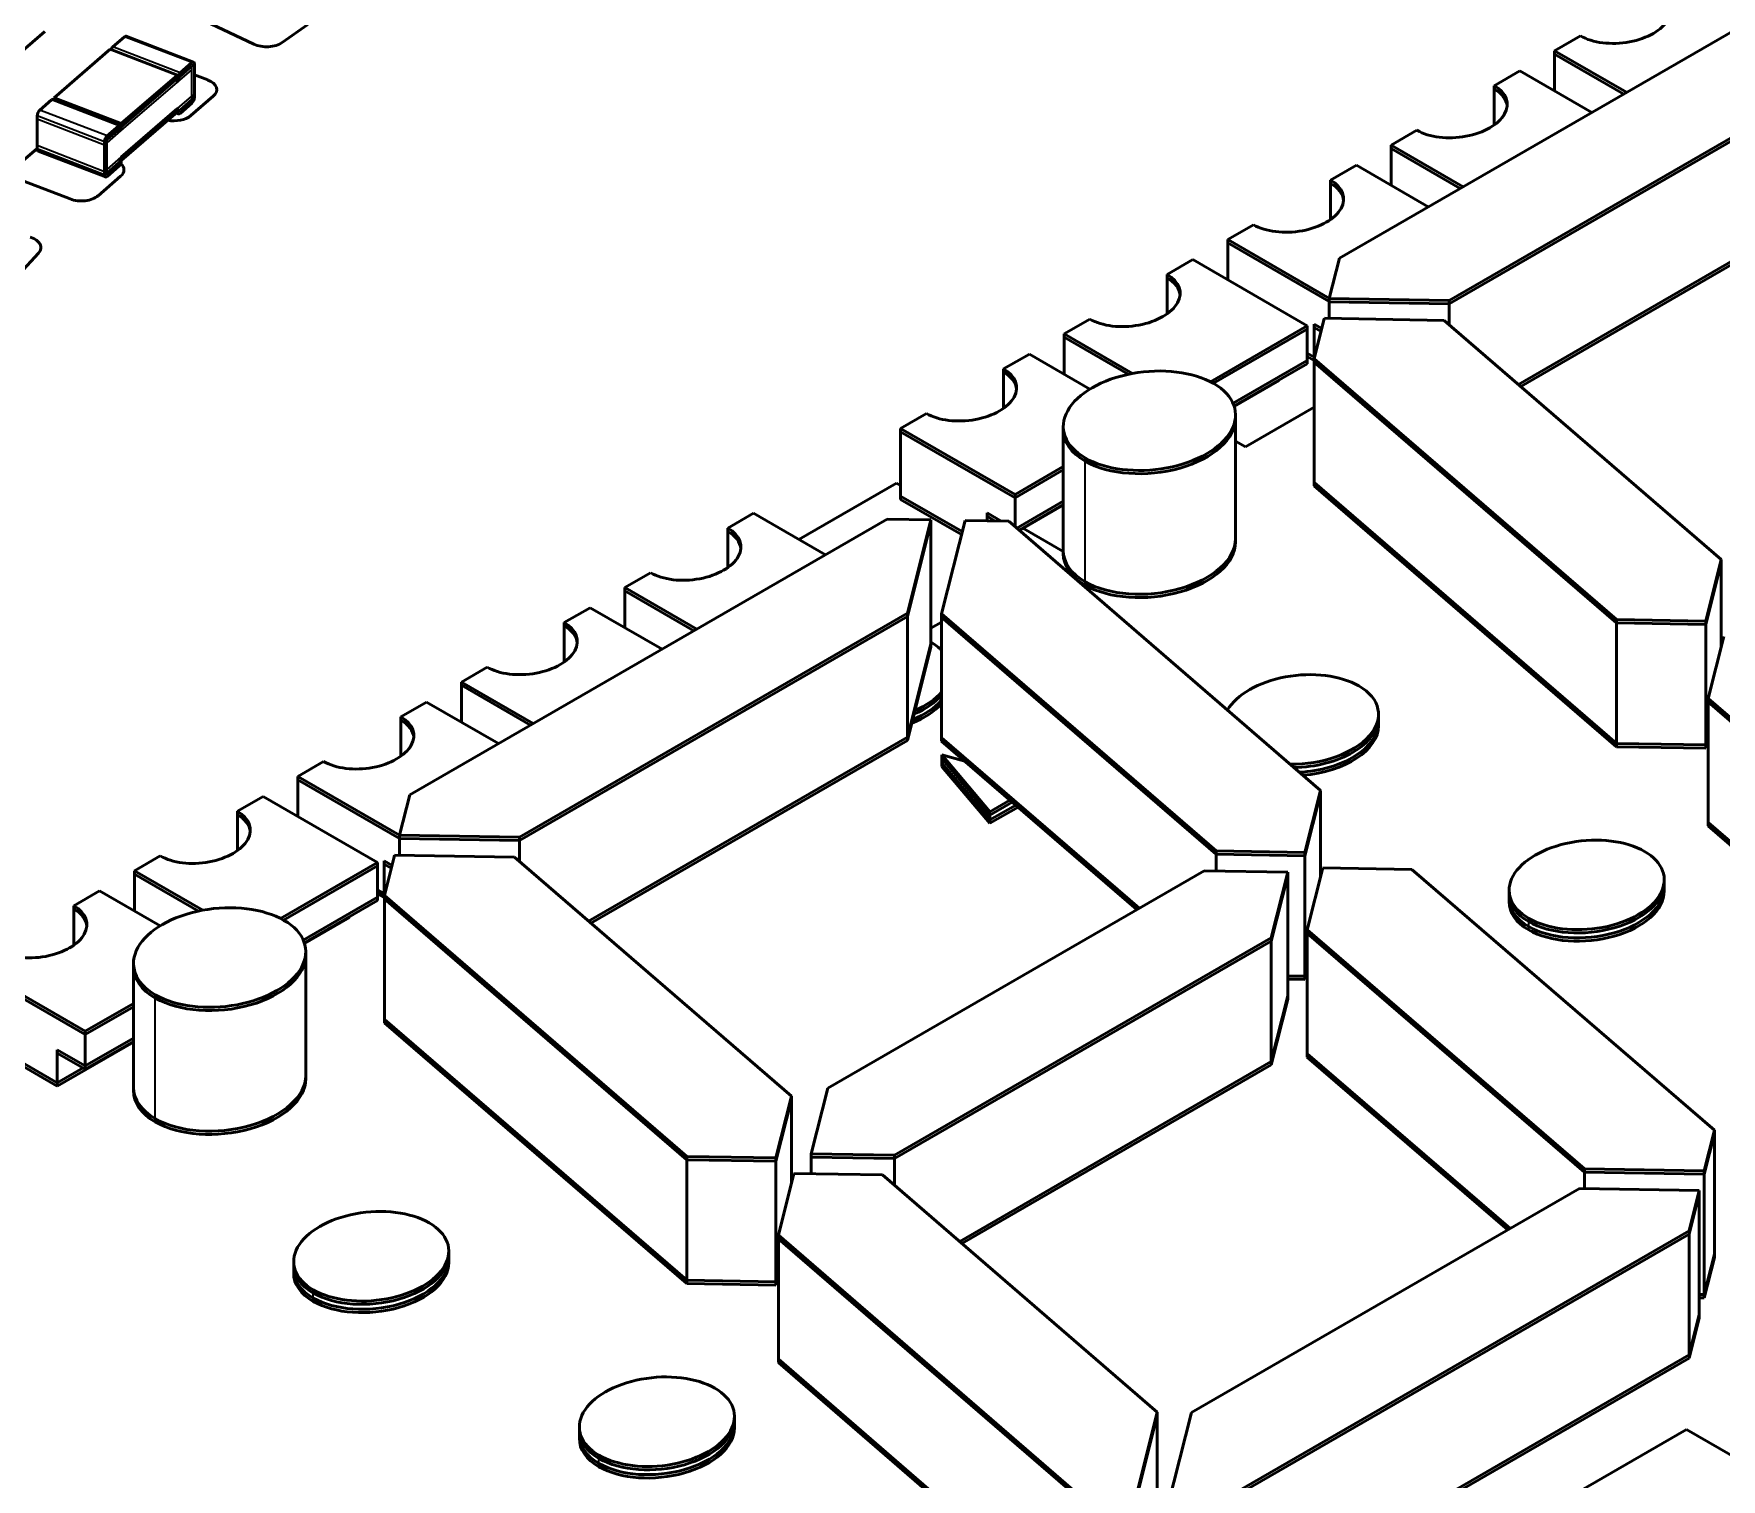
# Model space of a CAD drawing. Header units: inches. Extents: x -20.7 to 49, y -43 to 17.2.
# Drawn here: x 13.651 to 15.621, y 11.62 to 13.308 of the extents above; entities that cross this region are included whole.
import ezdxf

# ---------------------------------------------------------------- set-up
doc = ezdxf.new("R2010")
doc.units = ezdxf.units.IN
doc.header["$MEASUREMENT"] = 0
doc.layers.add('Visible (ANSI)', color=7, linetype='Continuous', lineweight=50)
doc.layers.add('Visible Narrow (ANSI)', color=7, linetype='Continuous', lineweight=35)

msp = doc.modelspace()

# ---------------------------------------------------------------- linework, layer by layer
at = {"layer": 'Visible (ANSI)'}
for p, q in [((15.1755, 13.0462), (15.7331, 13.3681)), ((13.6635, 13.3106), (13.6347, 13.2858)), ((13.743, 13.2927), (13.7568, 13.3046)), ((13.8373, 13.2749), (13.7587, 13.3052)), ((13.9077, 13.2959), (13.8575, 13.3197)), ((13.9709, 13.3189), (13.9409, 13.2978)), ((15.4267, 13.2882), (15.4568, 13.3055)), ((13.6744, 13.2334), (13.7401, 13.2901)), ((13.8186, 13.2598), (13.7401, 13.2901)), ((15.5107, 13.2397), (15.4267, 13.2882)), ((15.4267, 13.2882), (15.4267, 13.2413)), ((15.5074, 13.2377), (15.4267, 13.2843)), ((15.4267, 13.2843), (15.4267, 13.2413)), ((13.8216, 13.2624), (13.8354, 13.2743)), ((13.8216, 13.2585), (13.8354, 13.2704)), ((13.8383, 13.2378), (13.8383, 13.2725)), ((13.8383, 13.2339), (13.8383, 13.2686)), ((15.3561, 13.2474), (15.3861, 13.2647)), ((15.4701, 13.2162), (15.3861, 13.2647)), ((13.753, 13.2031), (13.8186, 13.2598)), ((13.753, 13.1993), (13.8186, 13.256)), ((13.8186, 13.2555), (13.8186, 13.2598)), ((13.8186, 13.2516), (13.8186, 13.256)), ((13.8383, 13.2601), (13.8539, 13.2541)), ((15.7567, 13.2582), (15.3036, 12.9966)), ((15.7567, 13.2544), (15.3036, 12.9928)), ((15.3561, 13.2474), (15.3561, 13.2014)), ((15.3561, 13.2435), (15.3561, 13.2014)), ((13.6577, 13.219), (13.6715, 13.2309)), ((13.752, 13.2012), (13.6734, 13.2315)), ((13.753, 13.2031), (13.6744, 13.2334)), ((13.6744, 13.2311), (13.6744, 13.2334)), ((13.8216, 13.219), (13.8354, 13.2309)), ((13.8216, 13.2151), (13.8354, 13.227)), ((13.8604, 13.2351), (13.8342, 13.2125)), ((13.6548, 13.1774), (13.6548, 13.2121)), ((13.6548, 13.1735), (13.6548, 13.2082)), ((13.753, 13.1641), (13.8186, 13.2208)), ((13.753, 13.1602), (13.8186, 13.2169)), ((13.753, 13.1988), (13.753, 13.2031)), ((13.8197, 13.2145), (13.817, 13.2155)), ((13.7363, 13.1887), (13.75, 13.2006)), ((13.7363, 13.1848), (13.75, 13.1967)), ((13.753, 13.1949), (13.753, 13.1993)), ((13.753, 13.1993), (13.753, 13.1993)), ((15.2358, 13.178), (15.2659, 13.1953)), ((13.6326, 13.1549), (13.6548, 13.174)), ((13.7344, 13.1408), (13.6558, 13.1711)), ((13.7333, 13.147), (13.7333, 13.1818)), ((13.7333, 13.1432), (13.7333, 13.1779)), ((15.3198, 13.1294), (15.2358, 13.178)), ((15.2358, 13.178), (15.2358, 13.1311)), ((15.3165, 13.1275), (15.2358, 13.1741)), ((15.2358, 13.1741), (15.2358, 13.1311)), ((13.7363, 13.1453), (13.75, 13.1572)), ((13.7363, 13.1414), (13.75, 13.1533)), ((15.1651, 13.1372), (15.1952, 13.1545)), ((15.2792, 13.106), (15.1952, 13.1545)), ((13.6932, 13.1151), (13.6391, 13.136)), ((13.7522, 13.1416), (13.7259, 13.1189)), ((15.1651, 13.0912), (15.1651, 13.1372)), ((15.1651, 13.0912), (15.1651, 13.1333)), ((15.3844, 12.8986), (15.7567, 13.1136)), ((15.3871, 12.8963), (15.7567, 13.1097)), ((15.0449, 13.0677), (15.0749, 13.0851)), ((15.1637, 12.9991), (15.0449, 13.0677)), ((15.0449, 13.0677), (15.0449, 13.0209)), ((13.6564, 13.052), (13.6342, 13.0279)), ((15.1636, 12.9953), (15.0449, 13.0639)), ((15.0449, 13.0639), (15.0449, 13.0209)), ((15.1636, 12.999), (15.1755, 13.0462)), ((14.9742, 13.0269), (15.0043, 13.0443)), ((14.9742, 12.981), (14.9742, 13.0269)), ((15.1379, 12.9671), (15.0043, 13.0443)), ((14.9742, 12.981), (14.9742, 13.0231)), ((15.3036, 12.9966), (15.1636, 12.999)), ((15.1636, 12.999), (15.1636, 12.9757)), ((15.3036, 12.9928), (15.1636, 12.9951)), ((15.1636, 12.9951), (15.1636, 12.9757)), ((15.3036, 12.9966), (15.3036, 12.9684)), ((15.3036, 12.9928), (15.3036, 12.9684)), ((14.854, 12.9575), (14.884, 12.9749)), ((15.0247, 12.9018), (15.1379, 12.9671)), ((15.1379, 12.9671), (15.1379, 12.9266)), ((15.1458, 12.9304), (15.1458, 12.969)), ((15.1458, 12.969), (15.1548, 12.9638)), ((15.1459, 12.9286), (15.1573, 12.9739)), ((15.1573, 12.9739), (15.1578, 12.9758)), ((15.1578, 12.9758), (15.2977, 12.9734)), ((15.2977, 12.9734), (15.6212, 12.6942)), ((14.9337, 12.9114), (14.854, 12.9575)), ((14.854, 12.9575), (14.854, 12.9106)), ((14.9288, 12.9105), (14.854, 12.9536)), ((14.854, 12.9536), (14.854, 12.9106)), ((15.0282, 12.8999), (15.1379, 12.9633)), ((15.1379, 12.9633), (15.1379, 12.9228)), ((15.1458, 12.9265), (15.1458, 12.9651)), ((15.1458, 12.9651), (15.1539, 12.9604)), ((14.7833, 12.9167), (14.8134, 12.9341)), ((14.8841, 12.8932), (14.8134, 12.9341)), ((15.1379, 12.9266), (15.0512, 12.8766)), ((15.1379, 12.9349), (15.1458, 12.9304)), ((15.1379, 12.9311), (15.1458, 12.9265)), ((15.1465, 12.9308), (15.1458, 12.9304)), ((15.1459, 12.9266), (15.1458, 12.9265)), ((15.4991, 12.624), (15.1459, 12.9286)), ((15.1459, 12.9286), (15.1459, 12.7839)), ((14.7833, 12.8707), (14.7833, 12.9167)), ((14.7833, 12.8707), (14.7833, 12.9129)), ((15.1379, 12.9228), (15.0524, 12.8734)), ((15.4991, 12.6201), (15.1459, 12.9247)), ((15.1459, 12.9247), (15.1459, 12.7801)), ((15.1052, 12.9031), (15.0526, 12.8728)), ((15.1052, 12.9031), (15.1052, 12.9039)), ((15.1459, 12.8721), (15.0656, 12.8258)), ((14.663, 12.8473), (14.6931, 12.8646)), ((14.8529, 12.8494), (14.8529, 12.7048)), ((15.0541, 12.8631), (15.0541, 12.7184)), ((15.0541, 12.8592), (15.0541, 12.7145)), ((14.7967, 12.7701), (14.663, 12.8473)), ((14.663, 12.8473), (14.663, 12.7682)), ((14.7967, 12.7663), (14.663, 12.8434)), ((14.663, 12.8434), (14.663, 12.7643)), ((14.8529, 12.8456), (14.8529, 12.7009)), ((15.0656, 12.8258), (15.0541, 12.8324)), ((14.7967, 12.7701), (14.8529, 12.8026)), ((14.7967, 12.7663), (14.8529, 12.7988)), ((14.5442, 12.7176), (14.658, 12.7833)), ((14.658, 12.7833), (14.663, 12.7804)), ((14.7967, 12.7325), (14.7967, 12.7701)), ((15.1459, 12.7839), (15.4991, 12.4794)), ((15.1459, 12.7801), (15.4991, 12.4755)), ((14.663, 12.7682), (14.735, 12.7267)), ((14.663, 12.7643), (14.7341, 12.7233)), ((14.7967, 12.7325), (14.7967, 12.7663)), ((14.8529, 12.7621), (14.7987, 12.7308)), ((14.8529, 12.7583), (14.8013, 12.7285)), ((14.8529, 12.7575), (14.8019, 12.728)), ((14.0898, 12.4193), (14.6474, 12.7412)), ((14.4613, 12.7308), (14.4913, 12.7481)), ((14.4613, 12.7308), (14.4613, 12.6848)), ((14.5753, 12.6996), (14.4913, 12.7481)), ((14.6474, 12.7412), (14.6984, 12.7404)), ((14.6984, 12.7404), (14.671, 12.6314)), ((14.6984, 12.7365), (14.671, 12.6275)), ((14.6984, 12.7404), (14.6984, 12.5957)), ((14.6984, 12.7365), (14.6984, 12.5919)), ((14.7108, 12.6307), (14.7382, 12.7397)), ((14.7382, 12.7397), (14.7893, 12.7389)), ((14.7639, 12.7393), (14.7639, 12.7485)), ((14.7639, 12.7485), (14.7804, 12.739)), ((14.7639, 12.7393), (14.7639, 12.7447)), ((14.7639, 12.7447), (14.7735, 12.7391)), ((14.7893, 12.7389), (15.1533, 12.4244)), ((14.8529, 12.7036), (14.8063, 12.7305)), ((14.4613, 12.7269), (14.4613, 12.6848)), ((15.6212, 12.6942), (15.6031, 12.6223)), ((15.6212, 12.6904), (15.6031, 12.6184)), ((15.6212, 12.6942), (15.6212, 12.5924)), ((15.6212, 12.6904), (15.6212, 12.5924)), ((14.341, 12.6613), (14.3711, 12.6787)), ((14.425, 12.6128), (14.341, 12.6613)), ((14.341, 12.6613), (14.341, 12.6145)), ((14.4217, 12.6109), (14.341, 12.6575)), ((14.341, 12.6575), (14.341, 12.6145)), ((14.671, 12.6314), (14.2179, 12.3698)), ((14.2703, 12.6206), (14.3004, 12.6379)), ((14.3844, 12.5894), (14.3004, 12.6379)), ((14.671, 12.4867), (14.671, 12.6314)), ((14.671, 12.6275), (14.2179, 12.3659)), ((14.2703, 12.6206), (14.2703, 12.5746)), ((14.2703, 12.6167), (14.2703, 12.5746)), ((14.671, 12.4829), (14.671, 12.6275)), ((14.7108, 12.6209), (14.6984, 12.6138)), ((15.0315, 12.3539), (14.7108, 12.6307)), ((14.7108, 12.6307), (14.7108, 12.4861)), ((15.0315, 12.35), (14.7108, 12.6269)), ((14.7108, 12.6269), (14.7108, 12.4822)), ((15.6031, 12.6223), (15.4991, 12.624)), ((15.4991, 12.624), (15.4991, 12.4794)), ((15.6031, 12.6184), (15.4991, 12.6201)), ((15.4991, 12.6201), (15.4991, 12.4755)), ((15.6031, 12.6223), (15.6031, 12.4776)), ((15.6031, 12.6184), (15.6031, 12.4738)), ((14.671, 12.4867), (14.6984, 12.5957)), ((14.671, 12.4829), (14.6984, 12.5919)), ((15.6059, 12.5318), (15.6242, 12.6041)), ((14.1501, 12.5511), (14.1801, 12.5685)), ((14.2341, 12.5026), (14.1501, 12.5511)), ((14.1501, 12.5511), (14.1501, 12.5042)), ((14.2308, 12.5007), (14.1501, 12.5473)), ((14.1501, 12.5473), (14.1501, 12.5042)), ((14.0794, 12.5103), (14.1095, 12.5277)), ((14.1935, 12.4792), (14.1095, 12.5277)), ((15.221, 12.5038), (15.221, 12.5135)), ((15.9699, 12.2174), (15.6059, 12.5318)), ((15.6059, 12.5318), (15.6059, 12.3872)), ((15.9699, 12.2135), (15.6059, 12.528)), ((15.6059, 12.528), (15.6059, 12.3833)), ((14.0794, 12.4644), (14.0794, 12.5103)), ((14.0794, 12.4644), (14.0794, 12.5065)), ((15.221, 12.5), (15.221, 12.5096)), ((14.2987, 12.2718), (14.671, 12.4867)), ((14.3013, 12.2695), (14.671, 12.4829)), ((14.7108, 12.4861), (14.9415, 12.2869)), ((14.7108, 12.4822), (14.9389, 12.2854)), ((15.4991, 12.4794), (15.6031, 12.4776)), ((15.4991, 12.4755), (15.6031, 12.4738)), ((15.6031, 12.4776), (15.6059, 12.4891)), ((15.6031, 12.4738), (15.6059, 12.4852)), ((13.9592, 12.4409), (13.9892, 12.4582)), ((14.7113, 12.4565), (14.7113, 12.4661)), ((14.7113, 12.4661), (14.7379, 12.4588)), ((14.7673, 12.3997), (14.7113, 12.4661)), ((14.7113, 12.4526), (14.7113, 12.4623)), ((14.7673, 12.3958), (14.7113, 12.4623)), ((14.7113, 12.4565), (14.7673, 12.39)), ((14.078, 12.3723), (13.9592, 12.4409)), ((13.9592, 12.4409), (13.9592, 12.394)), ((14.0779, 12.3685), (13.9592, 12.437)), ((13.9592, 12.437), (13.9592, 12.394)), ((14.7113, 12.4526), (14.7673, 12.3862)), ((13.8885, 12.4001), (13.9186, 12.4175)), ((14.0522, 12.3403), (13.9186, 12.4175)), ((14.0779, 12.3721), (14.0898, 12.4193)), ((15.1533, 12.4244), (15.1351, 12.3522)), ((15.1533, 12.4205), (15.1351, 12.3483)), ((15.1533, 12.3225), (15.1533, 12.4244)), ((15.1533, 12.3225), (15.1533, 12.4205)), ((13.8885, 12.3541), (13.8885, 12.4001)), ((13.8885, 12.3541), (13.8885, 12.3962)), ((14.7907, 12.4132), (14.7673, 12.3997)), ((14.7934, 12.4109), (14.7673, 12.3958)), ((14.7673, 12.39), (14.7974, 12.4074)), ((14.7673, 12.3862), (14.8001, 12.4051)), ((14.7673, 12.3997), (14.7673, 12.39)), ((14.7673, 12.3958), (14.7673, 12.3862)), ((15.6059, 12.3872), (15.9699, 12.0727)), ((15.6059, 12.3833), (15.9699, 12.0689)), ((14.2179, 12.3698), (14.0779, 12.3721)), ((14.0779, 12.3721), (14.0779, 12.3488)), ((14.2179, 12.3659), (14.0779, 12.3683)), ((14.0779, 12.3683), (14.0779, 12.3488)), ((14.2179, 12.3698), (14.2179, 12.3415)), ((14.2179, 12.3659), (14.2179, 12.3415)), ((13.7682, 12.3307), (13.7983, 12.348)), ((13.939, 12.2749), (14.0522, 12.3403)), ((13.9424, 12.2731), (14.0522, 12.3364)), ((14.0522, 12.3403), (14.0522, 12.2998)), ((14.0522, 12.3364), (14.0522, 12.2959)), ((14.06, 12.3036), (14.06, 12.3421)), ((14.06, 12.3421), (14.0691, 12.3369)), ((14.06, 12.2997), (14.06, 12.3383)), ((14.06, 12.3383), (14.0682, 12.3336)), ((14.0602, 12.3017), (14.0716, 12.3471)), ((14.0716, 12.3471), (14.0721, 12.3489)), ((14.0721, 12.3489), (14.212, 12.3466)), ((14.212, 12.3466), (14.5355, 12.0674)), ((15.1351, 12.3522), (15.0315, 12.3539)), ((15.0315, 12.3539), (15.0315, 12.3306)), ((15.1351, 12.3483), (15.0315, 12.35)), ((15.0315, 12.35), (15.0315, 12.3306)), ((15.1351, 12.3522), (15.1351, 12.2075)), ((15.1351, 12.3483), (15.1351, 12.2036)), ((13.848, 12.2846), (13.7682, 12.3307)), ((13.7682, 12.3307), (13.7682, 12.2838)), ((13.843, 12.2836), (13.7682, 12.3268)), ((13.7682, 12.3268), (13.7682, 12.2838)), ((14.5779, 12.0769), (15.0175, 12.3308)), ((15.0175, 12.3308), (15.115, 12.3292)), ((15.115, 12.3292), (15.0956, 12.2524)), ((15.115, 12.3253), (15.0956, 12.2486)), ((15.115, 12.3292), (15.115, 12.1845)), ((15.115, 12.3253), (15.115, 12.1807)), ((15.1379, 12.2617), (15.1562, 12.334)), ((15.1562, 12.334), (15.2601, 12.3322)), ((15.2601, 12.3322), (15.6133, 12.0277)), ((15.5546, 12.3107), (15.5546, 12.3204)), ((15.5546, 12.3069), (15.5546, 12.3165)), ((13.6976, 12.2899), (13.7276, 12.3072)), ((13.7983, 12.2664), (13.7276, 12.3072)), ((14.0522, 12.2998), (13.9655, 12.2497)), ((14.0522, 12.3081), (14.06, 12.3036)), ((14.0522, 12.3042), (14.06, 12.2997)), ((14.0607, 12.304), (14.06, 12.3036)), ((14.0602, 12.2998), (14.06, 12.2997)), ((14.4134, 11.9972), (14.0602, 12.3017)), ((14.0602, 12.3017), (14.0602, 12.1571)), ((14.4134, 11.9933), (14.0602, 12.2979)), ((14.0602, 12.2979), (14.0602, 12.1532)), ((15.3736, 12.2985), (15.3736, 12.3081)), ((15.3736, 12.2946), (15.3736, 12.3042)), ((13.6976, 12.2439), (13.6976, 12.2899)), ((13.6976, 12.2439), (13.6976, 12.286)), ((14.0522, 12.2959), (13.9667, 12.2466)), ((14.0195, 12.2763), (13.9669, 12.2459)), ((14.0195, 12.2763), (14.0195, 12.277)), ((15.4615, 11.9828), (15.1379, 12.2617)), ((15.1379, 12.2617), (15.1379, 12.1171)), ((15.4615, 11.9789), (15.1379, 12.2579)), ((15.1379, 12.2579), (15.1379, 12.1132)), ((15.0956, 12.2524), (14.6559, 11.9986)), ((15.0956, 12.2486), (14.6559, 11.9947)), ((15.0956, 12.1078), (15.0956, 12.2524)), ((15.0956, 12.1039), (15.0956, 12.2486)), ((13.7109, 12.1433), (13.5773, 12.2204)), ((13.7672, 12.2226), (13.7672, 12.0779)), ((13.7672, 12.2187), (13.7672, 12.0741)), ((13.9684, 12.2362), (13.9684, 12.0916)), ((13.9684, 12.2324), (13.9684, 12.0877)), ((15.1351, 12.2075), (15.1379, 12.2189)), ((13.7109, 12.1394), (13.5773, 12.2166)), ((15.115, 12.2078), (15.1351, 12.2075)), ((15.115, 12.204), (15.1351, 12.2036)), ((15.1351, 12.2036), (15.1379, 12.2151)), ((15.0956, 12.1078), (15.115, 12.1845)), ((15.0956, 12.1039), (15.115, 12.1807)), ((13.7109, 12.1433), (13.7672, 12.1758)), ((13.7109, 12.1394), (13.7672, 12.1719)), ((13.5773, 12.1414), (13.6782, 12.0831)), ((13.7109, 12.1028), (13.7109, 12.1433)), ((13.7109, 12.0989), (13.7109, 12.1394)), ((14.0602, 12.1571), (14.4134, 11.8525)), ((14.0602, 12.1532), (14.4134, 11.8487)), ((13.5773, 12.1375), (13.6782, 12.0793)), ((13.7672, 12.1306), (13.6782, 12.0793)), ((13.6782, 12.0831), (13.6782, 12.1217)), ((13.6782, 12.1217), (13.7109, 12.1028)), ((13.7672, 12.1353), (13.7109, 12.1028)), ((13.7672, 12.1314), (13.7109, 12.0989)), ((13.6782, 12.0793), (13.6782, 12.1178)), ((13.6782, 12.1178), (13.7109, 12.0989)), ((13.7083, 12.1005), (13.6782, 12.0831)), ((14.732, 11.8978), (15.0956, 12.1078)), ((14.7346, 11.8955), (15.0956, 12.1039)), ((15.1379, 12.1171), (15.3748, 11.9129)), ((15.1379, 12.1132), (15.3721, 11.9114)), ((14.5355, 12.0674), (14.5173, 11.9954)), ((14.5355, 12.0635), (14.5173, 11.9916)), ((14.5355, 12.0674), (14.5355, 11.9655)), ((14.5355, 12.0635), (14.5355, 11.9655)), ((14.5585, 12.0002), (14.5779, 12.0769)), ((15.6133, 12.0277), (15.6014, 11.9805)), ((15.6133, 12.0238), (15.6014, 11.9766)), ((15.6133, 11.883), (15.6133, 12.0277)), ((15.6133, 11.8791), (15.6133, 12.0238)), ((14.5173, 11.9954), (14.4134, 11.9972)), ((14.4134, 11.9972), (14.4134, 11.8525)), ((14.5173, 11.9916), (14.4134, 11.9933)), ((14.4134, 11.9933), (14.4134, 11.8487)), ((14.5173, 11.9954), (14.5173, 11.8508)), ((14.5173, 11.9916), (14.5173, 11.8469)), ((14.6559, 11.9986), (14.5585, 12.0002)), ((14.5585, 12.0002), (14.5585, 11.9769)), ((14.6559, 11.9947), (14.5585, 11.9964)), ((14.5585, 11.9964), (14.5585, 11.9769)), ((14.6559, 11.9986), (14.6559, 11.9634)), ((14.6559, 11.9947), (14.6559, 11.9634)), ((15.6014, 11.9805), (15.4615, 11.9828)), ((15.4615, 11.9828), (15.4615, 11.9595)), ((14.5202, 11.905), (14.5384, 11.9772)), ((14.5384, 11.9772), (14.642, 11.9755)), ((14.642, 11.9755), (14.9627, 11.6987)), ((15.6014, 11.9766), (15.4615, 11.9789)), ((15.4615, 11.9789), (15.4615, 11.9595)), ((15.6014, 11.9805), (15.6014, 11.8358)), ((15.6014, 11.9766), (15.6014, 11.832)), ((15.0025, 11.698), (15.4556, 11.9596)), ((15.4556, 11.9596), (15.5956, 11.9573)), ((15.5956, 11.9573), (15.5837, 11.9101)), ((15.5956, 11.9534), (15.5837, 11.9062)), ((15.5956, 11.9573), (15.5956, 11.8126)), ((15.5956, 11.9534), (15.5956, 11.8087)), ((14.8842, 11.5905), (14.5202, 11.905)), ((14.5202, 11.905), (14.5202, 11.7603)), ((15.5837, 11.9101), (15.0261, 11.5882)), ((15.5837, 11.9062), (15.0261, 11.5843)), ((15.5837, 11.7654), (15.5837, 11.9101)), ((15.5837, 11.7616), (15.5837, 11.9062)), ((14.1353, 11.877), (14.1353, 11.8866)), ((14.1353, 11.8731), (14.1353, 11.8828)), ((14.8842, 11.5867), (14.5202, 11.9011)), ((14.5202, 11.9011), (14.5202, 11.7565)), ((15.6014, 11.8358), (15.6133, 11.883)), ((13.9543, 11.8648), (13.9543, 11.8744)), ((13.9543, 11.8609), (13.9543, 11.8705)), ((15.6014, 11.832), (15.6133, 11.8791)), ((14.4134, 11.8525), (14.5173, 11.8508)), ((14.4134, 11.8487), (14.5173, 11.8469)), ((14.5173, 11.8508), (14.5202, 11.8622)), ((14.5173, 11.8469), (14.5202, 11.8584)), ((15.5956, 11.8359), (15.6014, 11.8358)), ((15.5956, 11.8321), (15.6014, 11.832)), ((15.5837, 11.7654), (15.5956, 11.8126)), ((15.5837, 11.7616), (15.5956, 11.8087)), ((15.0261, 11.4435), (15.5837, 11.7654)), ((14.5202, 11.7603), (14.8842, 11.4459)), ((14.5202, 11.7565), (14.8842, 11.442)), ((15.0261, 11.4397), (15.5837, 11.7616)), ((14.4689, 11.6839), (14.4689, 11.6935)), ((14.4689, 11.68), (14.4689, 11.6897)), ((14.9627, 11.6987), (14.9353, 11.5897)), ((14.9627, 11.6948), (14.9353, 11.5858)), ((14.9627, 11.6987), (14.9627, 11.554)), ((14.9627, 11.6948), (14.9627, 11.5501)), ((14.9751, 11.589), (15.0025, 11.698)), ((14.2879, 11.6716), (14.2879, 11.6813)), ((14.2879, 11.6678), (14.2879, 11.6774)), ((15.5807, 11.6783), (15.4304, 11.5915)), ((15.5807, 11.6783), (15.7143, 11.6011))]:
    msp.add_line(p, q, dxfattribs=at)
for centre, major_axis, ratio, start_param, end_param in [((15.5019, 13.3316), (0.0602, 0.0061), 0.569494, 3.811058, 6.952651), ((13.7568, 13.3002), (0.00191, 0.00496), 0.453621, 0, 0.704744), ((13.743, 13.2883), (0.00191, 0.00496), 0.453621, 0.704744, 1.456609), ((13.9227, 13.3065), (-0.0236, 0), 0.57735, 0.883575, 2.454368), ((13.8216, 13.258), (0.00191, 0.00496), 0.453621, 0.704744, 2.27554), ((13.8354, 13.2699), (0.00191, 0.00496), 0.453621, 5.417133, 6.987929), ((13.8354, 13.2661), (0.00191, 0.00496), 0.453621, 5.417133, 6.987929), ((13.8216, 13.2542), (0.00191, 0.00496), 0.453621, 0.704744, 2.27554), ((13.8408, 13.2427), (0.0236, 0), 0.57735, 5.694145, 7.264924), ((15.311, 13.2214), (0.0602, 0.0061), 0.569494, 3.811058, 6.952651), ((15.311, 13.2175), (0.0602, 0.0061), 0.569494, 6.281786, 6.952651), ((13.6715, 13.2265), (0.00191, 0.00496), 0.453621, 0, 0.704744), ((13.8354, 13.2352), (-0.00191, -0.00496), 0.453621, 0.704744, 2.27554), ((13.8354, 13.2314), (-0.00191, -0.00496), 0.453621, 0.704744, 2.27554), ((13.6577, 13.2146), (0.00191, 0.00496), 0.453621, 0.704744, 2.27554), ((13.8145, 13.22), (-0.0236, 0), 0.57735, 1.256635, 2.552545), ((13.8216, 13.2233), (-0.00191, -0.00496), 0.453621, 5.417133, 6.987929), ((13.8216, 13.2194), (-0.00191, -0.00496), 0.453621, 5.417133, 6.987929), ((13.7363, 13.1843), (0.00191, 0.00496), 0.453621, 0.704744, 2.27554), ((13.7363, 13.1805), (0.00191, 0.00496), 0.453621, 0.704744, 2.27554), ((13.75, 13.1962), (0.00191, 0.00496), 0.453621, 5.417133, 6.987929), ((13.75, 13.1924), (0.00191, 0.00496), 0.453621, 5.417133, 6.987929), ((13.6577, 13.176), (-0.00191, -0.00496), 0.453621, 5.417133, 6.283185), ((13.75, 13.1615), (-0.00191, -0.00496), 0.453621, 0.704744, 2.27554), ((13.7363, 13.1496), (-0.00191, -0.00496), 0.453621, 5.417133, 6.987929), ((13.75, 13.1576), (-0.00191, -0.00496), 0.453621, 0.704744, 2.27554), ((13.7325, 13.1492), (0.0236, 0), 0.57735, 5.694145, 6.865384), ((13.7363, 13.1457), (-0.00191, -0.00496), 0.453621, 5.417133, 6.987929), ((15.12, 13.1111), (0.0602, 0.0061), 0.569494, 3.811058, 6.952651), ((15.12, 13.1073), (0.0602, 0.0061), 0.569494, 6.281786, 6.952651), ((13.7063, 13.1265), (-0.0236, 0), 0.57735, 0.981746, 2.552545), ((13.6356, 13.0584), (0.0236, 0), 0.57735, 5.792316, 7.363104), ((14.9291, 13.0009), (0.0602, 0.0061), 0.569494, 3.811058, 6.952651), ((14.9291, 12.997), (0.0602, 0.0061), 0.569494, 6.281786, 6.952651), ((14.7382, 12.8907), (0.0602, 0.0061), 0.569494, 3.811058, 6.952651), ((14.7382, 12.8868), (0.0602, 0.0061), 0.569494, 6.281786, 6.952651), ((14.9535, 12.8562), (-0.1004, -0.0101), 0.569494, 3.811058, 6.952651), ((14.9535, 12.8562), (0.1004, 0.0101), 0.569494, 3.811058, 6.952651), ((14.9535, 12.8524), (0.1004, 0.0101), 0.569494, 3.811058, 6.226009), ((14.9535, 12.8524), (-0.1004, -0.0101), 0.569494, 6.226009, 6.952651), ((14.4162, 12.7047), (0.0602, 0.0061), 0.569494, 3.811058, 6.952651), ((14.4162, 12.7009), (0.0602, 0.0061), 0.569494, 6.281786, 6.952651), ((14.9535, 12.7116), (-0.1004, -0.0101), 0.569494, 0.669466, 3.084416), ((14.9535, 12.7077), (-0.1004, -0.0101), 0.569494, 0.669466, 3.084416), ((14.9535, 12.7116), (0.1004, 0.0101), 0.569494, 3.084416, 3.811058), ((14.9535, 12.7077), (0.1004, 0.0101), 0.569494, 3.084416, 3.811058), ((14.2252, 12.5945), (0.0602, 0.0061), 0.569494, 3.811058, 6.952651), ((14.2252, 12.5907), (0.0602, 0.0061), 0.569494, 6.281786, 6.952651), ((14.6309, 12.5584), (-0.0904, -0.0091), 0.569494, 3.811058, 3.812943), ((14.6309, 12.5584), (0.0904, 0.0091), 0.569494, 0.432826, 0.669466), ((15.1305, 12.5074), (-0.0904, -0.0091), 0.569494, 3.811058, 5.900301), ((14.6309, 12.5546), (0.0904, 0.0091), 0.569494, 5.212164, 5.736006), ((14.6309, 12.5584), (0.0904, 0.0091), 0.569494, 5.226427, 5.736006), ((15.1305, 12.5074), (0.0904, 0.0091), 0.569494, 4.513474, 6.952651), ((14.6309, 12.5449), (-0.0904, -0.0091), 0.569494, 2.03564, 2.594414), ((14.6309, 12.5488), (-0.0904, -0.0091), 0.569494, 2.049494, 2.594414), ((14.0343, 12.4843), (0.0602, 0.0061), 0.569494, 3.811058, 6.952651), ((14.0343, 12.4804), (0.0602, 0.0061), 0.569494, 6.281786, 6.952651), ((15.1305, 12.5035), (0.0904, 0.0091), 0.569494, 4.563126, 6.226009), ((15.1305, 12.4977), (-0.0904, -0.0091), 0.569494, 1.492752, 3.084416), ((15.1305, 12.4939), (-0.0904, -0.0091), 0.569494, 1.538444, 3.084416), ((13.8434, 12.3741), (0.0602, 0.0061), 0.569494, 3.811058, 6.952651), ((13.8434, 12.3702), (0.0602, 0.0061), 0.569494, 6.281786, 6.952651), ((15.4641, 12.3142), (-0.0904, -0.0091), 0.569494, 3.811058, 6.952651), ((15.4641, 12.3142), (0.0904, 0.0091), 0.569494, 3.811058, 6.952651), ((15.4641, 12.3104), (0.0904, 0.0091), 0.569494, 3.811058, 6.226009), ((15.4641, 12.3104), (-0.0904, -0.0091), 0.569494, 6.226009, 6.952651), ((15.4641, 12.3046), (0.0904, 0.0091), 0.569494, 3.084416, 3.811058), ((15.4641, 12.3046), (-0.0904, -0.0091), 0.569494, 0.669466, 3.084416), ((15.4641, 12.3007), (-0.0904, -0.0091), 0.569494, 0.669466, 3.084416), ((13.6525, 12.2638), (0.0602, 0.0061), 0.569494, 3.811058, 6.952651), ((13.6525, 12.26), (0.0602, 0.0061), 0.569494, 6.281786, 6.952651), ((13.8678, 12.2294), (-0.1004, -0.0101), 0.569494, 3.811058, 6.952651), ((15.4641, 12.3007), (0.0904, 0.0091), 0.569494, 3.084416, 3.811058), ((13.8678, 12.2294), (0.1004, 0.0101), 0.569494, 3.811058, 6.952651), ((13.8678, 12.2255), (-0.1004, -0.0101), 0.569494, 6.226009, 6.952651), ((13.8678, 12.2255), (0.1004, 0.0101), 0.569494, 3.811058, 6.226009), ((13.8678, 12.0847), (-0.1004, -0.0101), 0.569494, 0.669466, 3.084416), ((13.8678, 12.0809), (-0.1004, -0.0101), 0.569494, 0.669466, 3.084416), ((13.8678, 12.0847), (0.1004, 0.0101), 0.569494, 3.084416, 3.811058), ((13.8678, 12.0809), (0.1004, 0.0101), 0.569494, 3.084416, 3.811058), ((14.0448, 11.8805), (-0.0904, -0.0091), 0.569494, 3.811058, 6.952651), ((14.0448, 11.8805), (0.0904, 0.0091), 0.569494, 3.811058, 6.952651), ((14.0448, 11.8767), (0.0904, 0.0091), 0.569494, 3.811058, 6.226009), ((14.0448, 11.8767), (-0.0904, -0.0091), 0.569494, 6.226009, 6.952651), ((14.0448, 11.8709), (0.0904, 0.0091), 0.569494, 3.084416, 3.811058), ((14.0448, 11.8709), (-0.0904, -0.0091), 0.569494, 0.669466, 3.084416), ((14.0448, 11.867), (-0.0904, -0.0091), 0.569494, 0.669466, 3.084416), ((14.0448, 11.867), (0.0904, 0.0091), 0.569494, 3.084416, 3.811058), ((14.3784, 11.6874), (-0.0904, -0.0091), 0.569494, 3.811058, 6.952651), ((14.3784, 11.6874), (0.0904, 0.0091), 0.569494, 3.811058, 6.952651), ((14.3784, 11.6835), (0.0904, 0.0091), 0.569494, 3.811058, 6.226009), ((14.3784, 11.6835), (-0.0904, -0.0091), 0.569494, 6.226009, 6.952651), ((14.3784, 11.6778), (0.0904, 0.0091), 0.569494, 3.084416, 3.811058), ((14.3784, 11.6739), (0.0904, 0.0091), 0.569494, 3.084416, 3.811058), ((14.3784, 11.6778), (-0.0904, -0.0091), 0.569494, 0.669466, 3.084416), ((14.3784, 11.6739), (-0.0904, -0.0091), 0.569494, 0.669466, 3.084416)]:
    msp.add_ellipse(centre, major_axis=major_axis, ratio=ratio, start_param=start_param, end_param=end_param, dxfattribs=at)
at = {"layer": 'Visible Narrow (ANSI)'}
for p, q in [((13.8354, 13.2743), (13.7568, 13.3046)), ((13.8216, 13.2624), (13.743, 13.2927)), ((13.8186, 13.2555), (13.8354, 13.2699)), ((13.8186, 13.2516), (13.8354, 13.2661)), ((13.8354, 13.2352), (13.8354, 13.2699)), ((13.8354, 13.2314), (13.8354, 13.2661)), ((13.753, 13.1988), (13.8186, 13.2555)), ((13.753, 13.1949), (13.8186, 13.2516)), ((13.75, 13.2006), (13.6715, 13.2309)), ((13.8186, 13.2208), (13.8354, 13.2352)), ((13.8186, 13.2169), (13.8354, 13.2314)), ((13.7333, 13.1818), (13.6548, 13.2121)), ((13.7333, 13.1779), (13.6548, 13.2082)), ((13.7363, 13.1887), (13.6577, 13.219)), ((13.7363, 13.1843), (13.753, 13.1988)), ((13.7363, 13.1805), (13.753, 13.1949)), ((13.7363, 13.1496), (13.7363, 13.1843)), ((13.7333, 13.147), (13.6548, 13.1774)), ((13.7333, 13.1432), (13.6548, 13.1735)), ((13.7363, 13.1457), (13.7363, 13.1805)), ((13.7363, 13.1496), (13.753, 13.1641)), ((13.7363, 13.1457), (13.753, 13.1602)), ((14.8783, 12.6682), (14.8783, 12.8128)), ((14.8783, 12.6643), (14.8783, 12.809)), ((15.3965, 12.2655), (15.3965, 12.2752)), ((15.3965, 12.2617), (15.3965, 12.2713)), ((13.7926, 12.0414), (13.7926, 12.186)), ((13.7926, 12.0375), (13.7926, 12.1822)), ((13.9771, 11.8318), (13.9771, 11.8415)), ((13.9771, 11.828), (13.9771, 11.8376)), ((14.3107, 11.6387), (14.3107, 11.6483)), ((14.3107, 11.6348), (14.3107, 11.6445))]:
    msp.add_line(p, q, dxfattribs=at)

doc.saveas('drawing.dxf')
